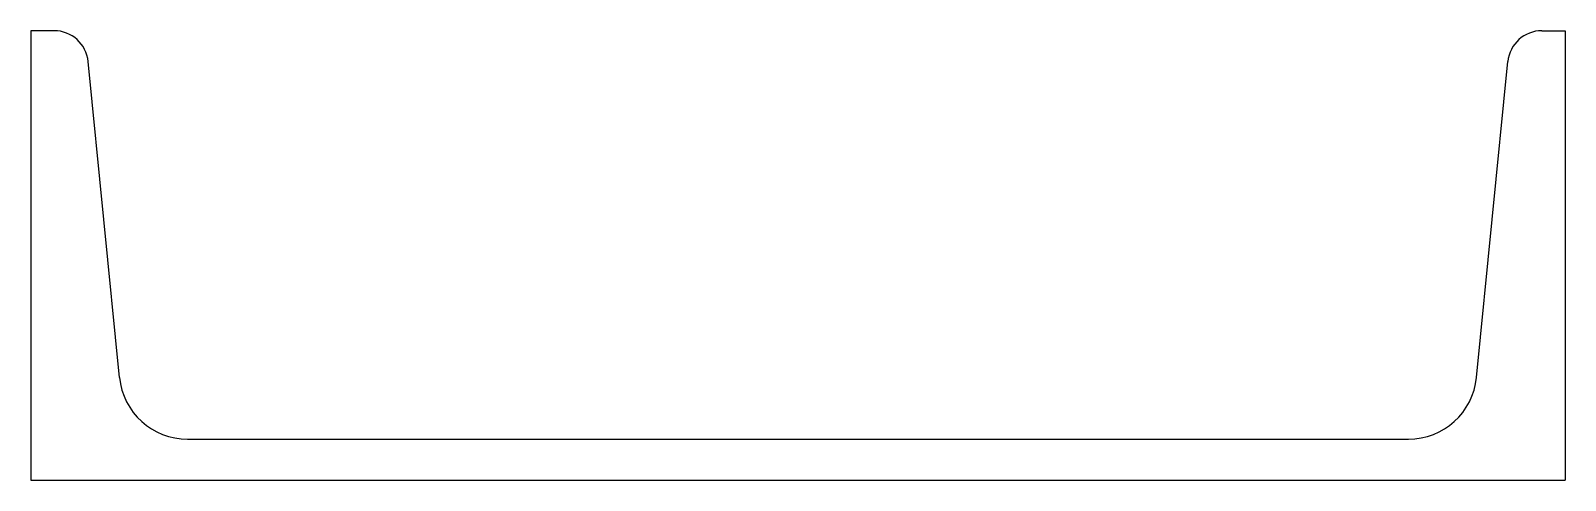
# Model space of a CAD drawing. Header units: metres. Extents: x 0 to 280, y 0 to 82.
import ezdxf

# ---------------------------------------------------------------- set-up
doc = ezdxf.new("R2010")
doc.units = ezdxf.units.M

msp = doc.modelspace()

# ---------------------------------------------------------------- linework, layer by layer
for p, q in [((4.27, 82), (0, 82)), ((0, 82), (0, 0)), ((275.73, 82), (280, 82)), ((280, 82), (280, 0)), ((16.2, 18.77), (10.49, 76.37)), ((263.8, 18.77), (269.51, 76.37)), ((28.64, 7.5), (251.36, 7.5)), ((0, 0), (280, 0))]:
    msp.add_line(p, q)
for centre, radius, start, end in [((4.27, 75.75), 6.25, 5.66, 90), ((275.73, 75.75), 6.25, 90, 174.34), ((28.64, 20), 12.5, 185.66, 270), ((251.36, 20), 12.5, 270, 354.34)]:
    msp.add_arc(centre, radius, start, end)

doc.saveas('drawing.dxf')
